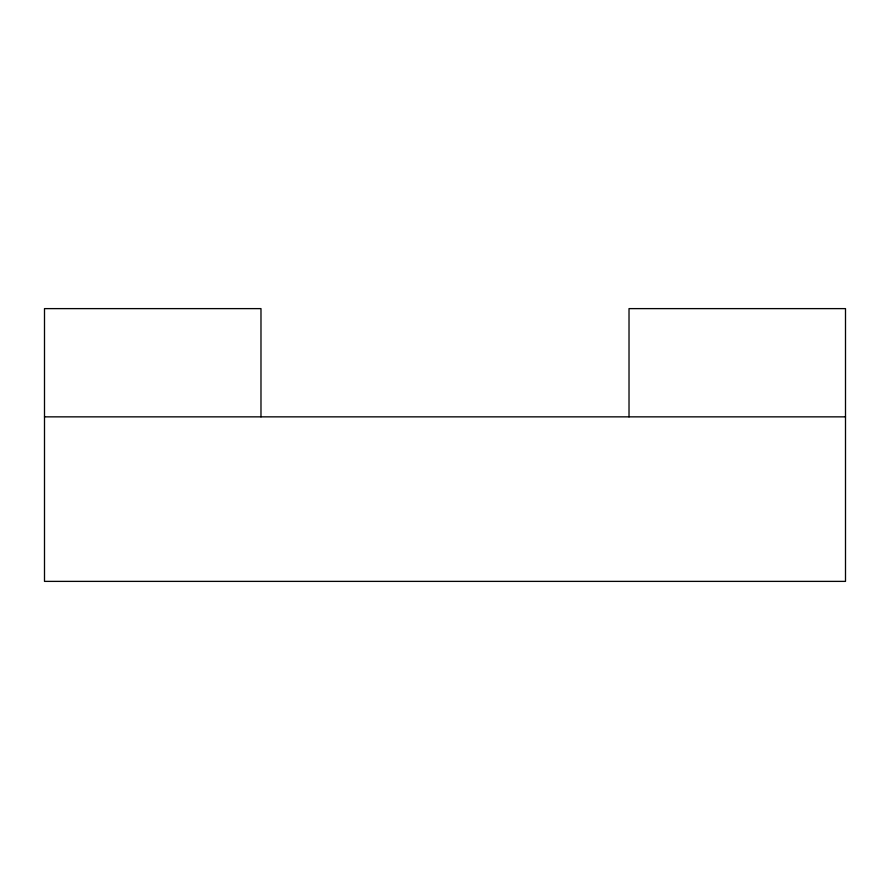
<?xml version="1.0" encoding="UTF-8"?>
<svg xmlns="http://www.w3.org/2000/svg" width="890" height="890" viewBox="0 0 890 890"><rect width="100%" height="100%" fill="white"/><g stroke="black" fill="none" stroke-linecap="round" stroke-linejoin="round"><path stroke-width="1.33" d="M44.5 416.854L845.5 416.854M629.019 416.854L629.019 308.619L845.5 308.619L845.5 581.381L44.5 581.381L44.5 308.619L260.981 308.619L260.981 416.854"/></g></svg>
